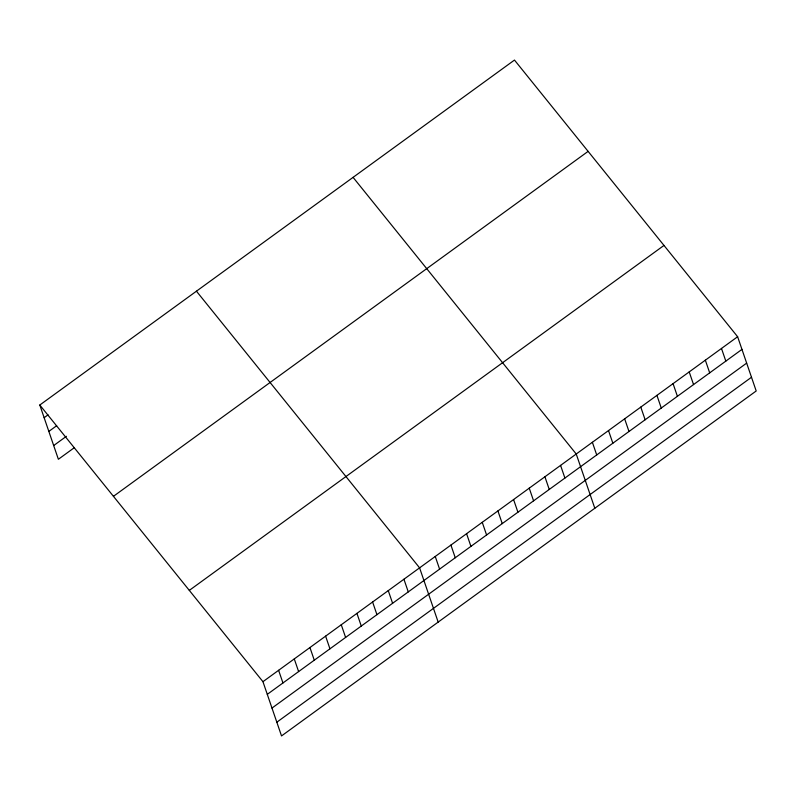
<?xml version="1.0" encoding="UTF-8"?>
<svg xmlns="http://www.w3.org/2000/svg" width="796" height="796" viewBox="0 0 796 796"><rect width="100%" height="100%" fill="white"/><g stroke="black" fill="none" stroke-linecap="round" stroke-linejoin="round"><path stroke-width="1.19" d="M39.8 405.025L514.475 60.068L737.623 336.728L756.2 390.975L281.525 735.932L262.949 681.684L39.8 405.025L58.377 459.272L74.038 447.889M44.138 417.691L48.049 414.845M48.835 431.412L56.665 425.721M53.68 445.551L66.406 436.308M113.44 496.326L588.115 151.369M189.309 590.383L663.983 245.427M262.949 681.684L737.623 336.728M267.287 694.351L741.962 349.394M271.983 708.072L746.658 363.115M276.819 722.211L751.504 377.254M353.086 177.359L576.234 454.009L594.811 508.256M196.443 291.187L419.591 567.846L438.168 622.094M721.484 348.449L725.823 361.115M705.346 360.18L709.684 372.846M689.207 371.911L693.545 384.577M673.068 383.642L677.406 396.309M656.929 395.363L661.267 408.03M640.79 407.094L645.128 419.761M624.651 418.825L628.989 431.492M608.512 430.556L612.85 443.223M592.373 442.277L596.711 454.944M560.573 465.391L564.911 478.058M544.912 476.774L549.24 489.44M529.24 488.157L533.579 500.823M513.579 499.54L517.917 512.206M497.918 510.933L502.246 523.599M482.247 522.315L486.585 534.982M466.585 533.698L470.924 546.364M450.924 545.081L455.252 557.747M435.253 556.464L439.591 569.13M403.93 579.229L408.268 591.896M388.259 590.612L392.597 603.278M372.598 601.995L376.936 614.661M356.936 613.378L361.275 626.044M341.265 624.76L345.603 637.427M325.604 636.143L329.942 648.81M309.942 647.536L314.281 660.202M294.281 658.919L298.609 671.585M278.61 670.302L282.948 682.968"/></g></svg>
